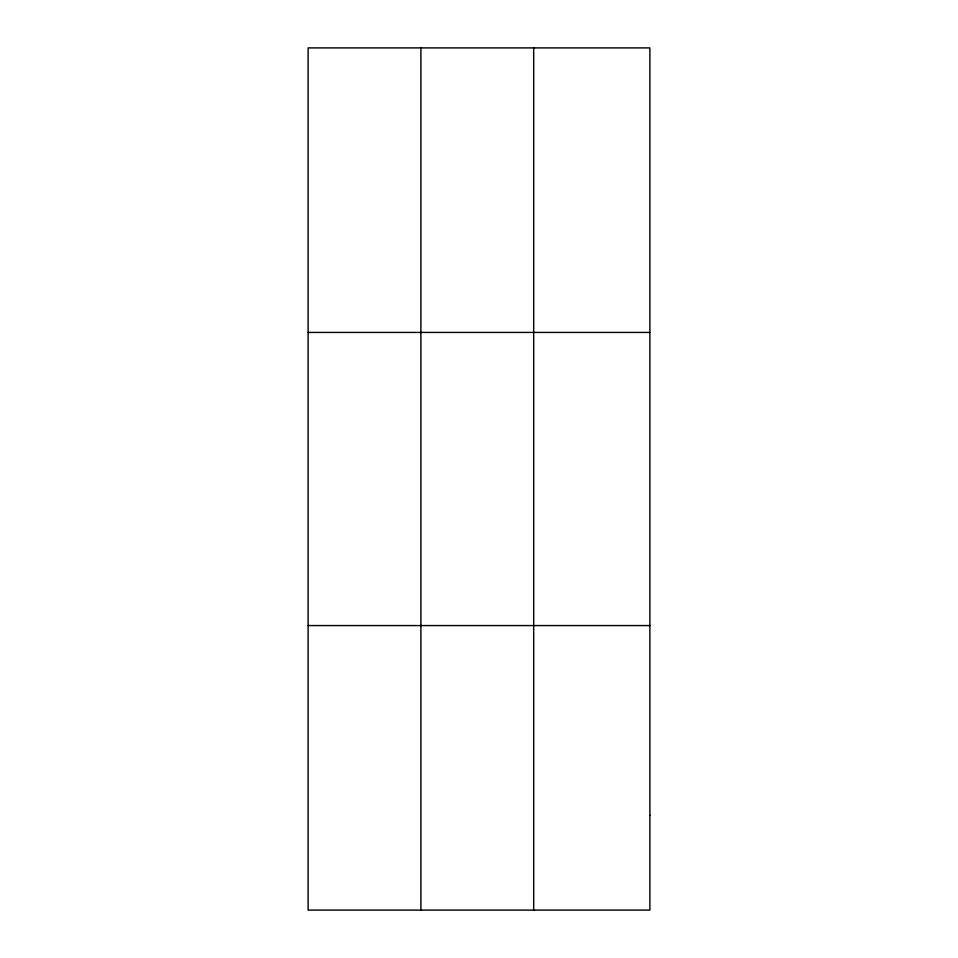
<?xml version="1.0" encoding="UTF-8"?>
<svg xmlns="http://www.w3.org/2000/svg" width="958" height="958" viewBox="0 0 958 958"><rect width="100%" height="100%" fill="white"/><g stroke="black" fill="none" stroke-linecap="round" stroke-linejoin="round"><path stroke-width="1.44" d="M420.897 910.1L420.897 47.9M533.678 910.1L533.678 47.9M308.117 332.426L649.883 332.426M308.117 625.574L649.883 625.574M649.883 815.258L649.883 910.1L308.117 910.1L308.117 47.9L649.883 47.9L649.883 815.258"/></g></svg>
